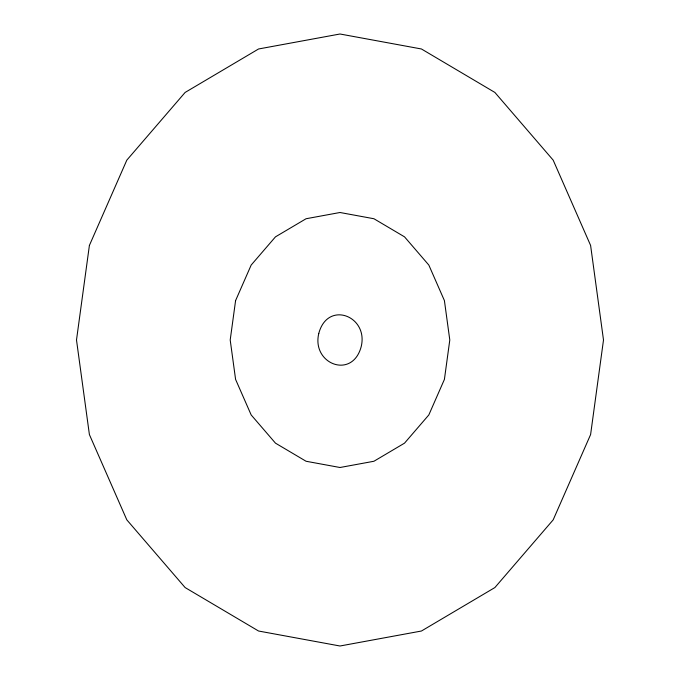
<?xml version="1.0" encoding="UTF-8"?>
<svg xmlns="http://www.w3.org/2000/svg" width="680" height="680" viewBox="0 0 680 680"><rect width="100%" height="100%" fill="white"/><g stroke="black" fill="none" stroke-linecap="round" stroke-linejoin="round"><path stroke-width="1.02" d="M318.793 333.404C311.355 363.936 352.376 379.95 361.207 346.596C368.645 316.064 327.624 300.05 318.793 333.404M89.394 245.438L76.5 340L89.394 434.562L126.82 519.86L185.121 587.562L258.57 631.023L340 646L421.43 631.023L494.879 587.562L553.18 519.86L590.606 434.562L603.5 340L590.606 245.438L553.18 160.14L494.879 92.438L421.43 48.977L340 34L258.57 48.977L185.121 92.438L126.82 160.14L89.394 245.438M235.586 300.602L230.205 340L235.586 379.398L251.175 414.945L275.468 443.147L306.076 461.261L340 467.5L373.923 461.261L404.532 443.147L428.825 414.945L444.414 379.398L449.794 340L444.414 300.602L428.825 265.055L404.532 236.852L373.923 218.739L340 212.5L306.076 218.739L275.468 236.852L251.175 265.055L235.586 300.602"/></g></svg>
